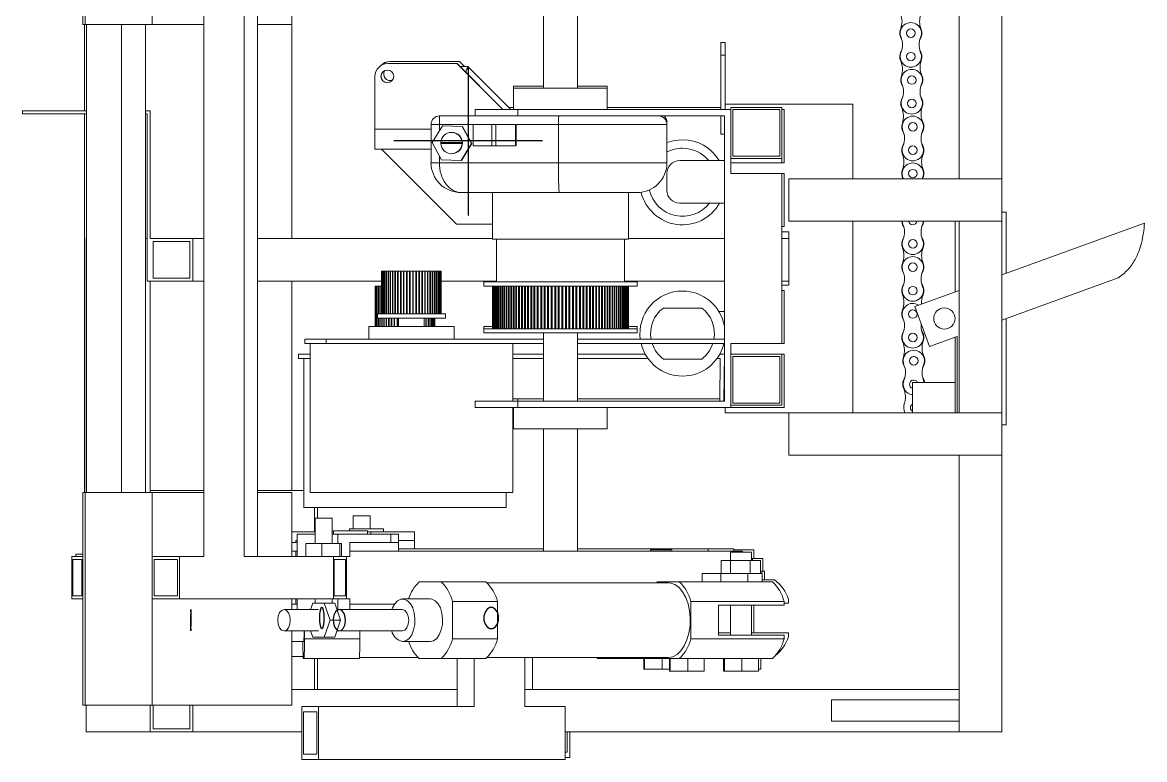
# Model space of a CAD drawing. Header units: millimetres. Extents: x 0 to 1189, y 0 to 841.
# Drawn here: x 198.5 to 251.2, y 411.2 to 445.8 of the extents above; entities that cross this region are included whole.
import ezdxf

# ---------------------------------------------------------------- set-up
doc = ezdxf.new("R2010")
doc.units = ezdxf.units.MM
doc.linetypes.add('CENTERX2', pattern=[20.32, 12.7, -2.54, 2.54, -2.54])

msp = doc.modelspace()

# ---------------------------------------------------------------- linework, layer by layer
at = {"color": 7, "linetype": 'Continuous', "lineweight": 15}
for p, q in [((242.508, 462.064), (242.508, 438.504)), ((244.508, 462.064), (244.508, 438.504)), ((201.341, 455.754), (201.341, 445.754)), ((201.456, 455.754), (201.456, 445.754)), ((204.605, 455.754), (204.605, 445.754)), ((207.025, 448.754), (207.025, 420.754)), ((208.926, 448.754), (208.926, 420.754)), ((209.548, 448.754), (209.548, 420.754)), ((211.163, 448.754), (211.163, 445.754)), ((222.977, 448.504), (222.977, 442.754)), ((224.577, 442.754), (224.577, 448.504)), ((201.341, 445.754), (201.456, 445.754)), ((201.428, 445.754), (201.428, 441.691)), ((204.605, 445.754), (201.456, 445.754)), ((201.513, 423.754), (201.513, 445.754)), ((203.159, 423.754), (203.159, 445.754)), ((204.295, 423.754), (204.295, 445.754)), ((207.025, 445.754), (204.605, 445.754)), ((211.163, 445.754), (209.548, 445.754)), ((211.162, 435.691), (211.162, 445.754)), ((231.308, 444.904), (231.308, 444.304)), ((231.308, 444.904), (231.508, 444.904)), ((231.508, 444.904), (231.508, 444.304)), ((231.308, 444.304), (231.308, 441.754)), ((231.308, 444.304), (231.508, 444.304)), ((231.508, 444.304), (231.508, 442.004)), ((215.664, 443.91), (218.911, 443.91)), ((215.777, 444.01), (215.794, 444.01)), ((215.794, 444.01), (219.038, 444.01)), ((218.911, 443.91), (221.066, 441.754)), ((218.911, 443.91), (218.918, 443.91)), ((218.918, 443.91), (221.073, 441.754)), ((219.038, 444.01), (219.269, 443.778)), ((219.424, 443.778), (219.049, 443.778)), ((219.068, 443.76), (219.424, 443.778)), ((221.447, 441.754), (219.425, 443.778)), ((215.064, 440.83), (215.064, 443.31)), ((221.577, 442.854), (221.577, 442.754)), ((221.577, 442.854), (222.977, 442.854)), ((221.577, 442.754), (221.577, 441.754)), ((223.777, 442.754), (221.577, 442.754)), ((225.977, 442.754), (223.777, 442.754)), ((224.577, 442.854), (225.977, 442.854)), ((225.977, 442.754), (225.977, 442.854)), ((225.977, 441.754), (225.977, 442.754)), ((198.508, 441.691), (198.508, 441.551)), ((201.513, 441.691), (198.508, 441.691)), ((204.508, 441.691), (204.295, 441.691)), ((204.508, 435.691), (204.508, 441.691)), ((219.777, 441.454), (219.777, 441.754)), ((219.777, 441.754), (221.777, 441.754)), ((221.347, 441.854), (221.577, 441.854)), ((221.777, 441.754), (221.777, 441.454)), ((221.777, 441.754), (231.777, 441.754)), ((231.308, 441.854), (225.977, 441.854)), ((231.508, 442.004), (231.508, 441.754)), ((237.508, 442.004), (231.508, 442.004)), ((231.777, 441.754), (231.777, 441.854)), ((231.777, 441.854), (234.177, 441.854)), ((231.777, 441.754), (231.777, 438.754)), ((231.877, 441.754), (234.077, 441.754)), ((231.877, 439.554), (231.877, 441.754)), ((234.077, 441.754), (234.077, 439.554)), ((234.177, 441.854), (234.177, 439.454)), ((234.277, 441.754), (234.177, 441.754)), ((234.277, 441.754), (234.277, 439.254)), ((237.508, 442.004), (237.508, 438.504)), ((198.508, 441.551), (201.513, 441.551)), ((201.428, 441.551), (201.428, 423.754)), ((204.295, 441.551), (204.368, 441.551)), ((204.368, 441.551), (204.368, 433.691)), ((221.334, 441.454), (218.095, 441.454)), ((221.777, 441.454), (221.334, 441.454)), ((221.777, 441.454), (231.477, 441.454)), ((228.777, 441.054), (228.777, 441.154)), ((231.308, 441.454), (231.308, 440.598)), ((231.477, 441.454), (231.477, 428.054)), ((215.064, 440.192), (215.064, 440.83)), ((217.696, 441.054), (217.696, 439.254)), ((217.696, 441.054), (218.088, 441.054)), ((217.751, 440.208), (218.238, 440.993)), ((218.088, 441.054), (219.688, 441.054)), ((218.238, 440.993), (219.161, 440.963)), ((218.238, 440.993), (218.252, 440.993)), ((218.252, 440.993), (219.175, 440.963)), ((218.674, 440.678), (218.653, 440.678)), ((219.161, 440.963), (219.597, 440.149)), ((219.161, 440.963), (219.175, 440.963)), ((219.175, 440.963), (219.611, 440.149)), ((219.673, 441.054), (219.673, 440.054)), ((220.548, 440.054), (220.548, 441.054)), ((220.548, 441.054), (220.743, 441.054)), ((220.743, 441.054), (220.743, 440.054)), ((221.672, 440.054), (221.672, 441.054)), ((221.688, 441.054), (221.688, 440.054)), ((221.688, 441.054), (223.687, 441.054)), ((223.687, 441.054), (223.687, 439.254)), ((228.777, 439.254), (228.777, 441.054)), ((231.308, 440.598), (231.477, 440.598)), ((215.064, 439.883), (215.064, 440.192)), ((218.187, 439.393), (217.751, 440.208)), ((218.153, 440.205), (219.152, 440.205)), ((219.152, 440.152), (218.153, 440.152)), ((219.597, 440.149), (219.11, 439.364)), ((219.611, 440.149), (219.125, 439.364)), ((219.154, 440.205), (219.152, 440.205)), ((219.152, 440.152), (219.154, 440.152)), ((219.597, 440.149), (219.611, 440.149)), ((220.743, 440.054), (220.548, 440.054)), ((218.891, 436.364), (215.373, 439.883)), ((218.653, 439.678), (218.674, 439.678)), ((234.077, 439.554), (231.877, 439.554)), ((217.696, 439.254), (218.088, 439.254)), ((223.687, 439.254), (218.088, 439.254)), ((219.11, 439.364), (218.187, 439.393)), ((219.11, 439.364), (219.125, 439.364)), ((229.377, 439.354), (231.477, 439.354)), ((234.177, 439.454), (231.777, 439.454)), ((234.277, 439.254), (231.777, 439.254)), ((234.177, 439.454), (234.177, 439.254)), ((228.777, 437.954), (228.777, 438.754)), ((231.777, 438.754), (234.177, 438.754)), ((234.177, 430.754), (234.177, 438.754)), ((234.277, 438.754), (234.177, 438.754)), ((234.277, 436.254), (234.277, 438.754)), ((234.508, 436.504), (234.508, 438.504)), ((244.508, 438.504), (234.508, 438.504)), ((239.862, 438.546), (239.879, 438.504)), ((240.766, 438.504), (240.783, 438.546)), ((244.508, 436.504), (244.508, 438.504)), ((219.113, 437.854), (223.712, 437.854)), ((220.577, 437.854), (220.577, 435.654)), ((223.712, 437.854), (227.377, 437.854)), ((226.977, 435.654), (226.977, 437.854)), ((229.377, 437.354), (231.477, 437.354)), ((244.708, 436.932), (244.508, 436.932)), ((244.708, 434.052), (244.708, 436.932)), ((220.577, 436.364), (218.891, 436.364)), ((244.508, 436.504), (234.508, 436.504)), ((237.508, 436.504), (237.508, 427.504)), ((239.824, 436.504), (239.862, 436.346)), ((240.783, 436.346), (240.821, 436.504)), ((242.308, 433.178), (242.308, 436.504)), ((242.508, 436.504), (242.508, 427.504)), ((244.508, 436.504), (244.508, 427.504)), ((244.508, 433.979), (251.208, 436.418)), ((234.277, 436.254), (234.177, 436.254)), ((234.508, 436.004), (234.177, 436.004)), ((234.508, 436.004), (234.508, 433.504)), ((201.508, 435.691), (201.508, 423.754)), ((201.513, 435.691), (201.508, 435.691)), ((204.368, 435.691), (204.295, 435.691)), ((204.508, 435.691), (206.508, 435.691)), ((204.648, 435.551), (206.368, 435.551)), ((204.648, 433.831), (204.648, 435.551)), ((206.368, 435.551), (206.368, 433.831)), ((206.508, 435.691), (206.508, 433.691)), ((206.508, 435.691), (207.025, 435.691)), ((209.548, 435.691), (220.577, 435.691)), ((220.577, 435.654), (226.977, 435.654)), ((220.777, 435.654), (220.777, 433.654)), ((226.777, 433.654), (226.777, 435.654)), ((226.977, 435.691), (231.477, 435.691)), ((234.177, 435.691), (234.508, 435.691)), ((206.368, 433.831), (204.648, 433.831)), ((215.378, 434.154), (215.378, 432.154)), ((215.379, 434.154), (215.378, 434.154)), ((215.379, 432.154), (215.379, 434.154)), ((215.392, 434.154), (215.379, 434.154)), ((215.392, 434.154), (215.392, 432.154)), ((215.396, 434.154), (215.392, 434.154)), ((215.396, 432.154), (215.396, 434.154)), ((215.421, 434.154), (215.396, 434.154)), ((215.421, 434.154), (215.421, 432.154)), ((215.428, 434.154), (215.421, 434.154)), ((215.428, 432.154), (215.428, 434.154)), ((215.465, 434.154), (215.428, 434.154)), ((215.465, 434.154), (215.465, 432.154)), ((215.474, 434.154), (215.465, 434.154)), ((215.474, 432.154), (215.474, 434.154)), ((215.523, 434.154), (215.474, 434.154)), ((215.523, 434.154), (215.523, 432.154)), ((215.535, 434.154), (215.523, 434.154)), ((215.535, 432.154), (215.535, 434.154)), ((215.595, 434.154), (215.535, 434.154)), ((215.595, 434.154), (215.595, 432.154)), ((215.61, 434.154), (215.595, 434.154)), ((215.61, 432.154), (215.61, 434.154)), ((215.68, 434.154), (215.61, 434.154)), ((215.68, 434.154), (215.68, 432.154)), ((215.697, 434.154), (215.68, 434.154)), ((215.697, 432.154), (215.697, 434.154)), ((215.777, 434.154), (215.697, 434.154)), ((215.777, 434.154), (215.777, 432.154)), ((215.796, 434.154), (215.777, 434.154)), ((215.796, 432.154), (215.796, 434.154)), ((215.885, 434.154), (215.796, 434.154)), ((215.885, 434.154), (215.885, 432.154)), ((215.906, 434.154), (215.885, 434.154)), ((215.906, 432.154), (215.906, 434.154)), ((216.003, 434.154), (215.906, 434.154)), ((216.003, 434.154), (216.003, 432.154)), ((216.025, 434.154), (216.003, 434.154)), ((216.025, 432.154), (216.025, 434.154)), ((216.129, 434.154), (216.025, 434.154)), ((216.129, 434.154), (216.129, 432.154)), ((216.153, 434.154), (216.129, 434.154)), ((216.153, 432.154), (216.153, 434.154)), ((216.262, 434.154), (216.153, 434.154)), ((216.262, 434.154), (216.262, 432.154)), ((216.287, 434.154), (216.262, 434.154)), ((216.287, 432.154), (216.287, 434.154)), ((216.401, 434.154), (216.287, 434.154)), ((216.401, 434.154), (216.401, 432.154)), ((216.427, 434.154), (216.401, 434.154)), ((216.427, 432.154), (216.427, 434.154)), ((216.544, 434.154), (216.427, 434.154)), ((216.544, 434.154), (216.544, 432.154)), ((216.571, 434.154), (216.544, 434.154)), ((216.571, 432.154), (216.571, 434.154)), ((216.69, 434.154), (216.571, 434.154)), ((216.69, 434.154), (216.69, 432.154)), ((216.717, 434.154), (216.69, 434.154)), ((216.717, 432.154), (216.717, 434.154)), ((216.837, 434.154), (216.717, 434.154)), ((216.837, 434.154), (216.837, 432.154)), ((216.863, 434.154), (216.837, 434.154)), ((216.863, 432.154), (216.863, 434.154)), ((216.982, 434.154), (216.863, 434.154)), ((216.982, 434.154), (216.982, 432.154)), ((217.009, 434.154), (216.982, 434.154)), ((217.009, 432.154), (217.009, 434.154)), ((217.126, 434.154), (217.009, 434.154)), ((217.126, 434.154), (217.126, 432.154)), ((217.152, 434.154), (217.126, 434.154)), ((217.152, 432.154), (217.152, 434.154)), ((217.266, 434.154), (217.152, 434.154)), ((217.266, 434.154), (217.266, 432.154)), ((217.291, 434.154), (217.266, 434.154)), ((217.291, 432.154), (217.291, 434.154)), ((217.4, 434.154), (217.291, 434.154)), ((217.4, 434.154), (217.4, 432.154)), ((217.424, 434.154), (217.4, 434.154)), ((217.424, 432.154), (217.424, 434.154)), ((217.528, 434.154), (217.424, 434.154)), ((217.528, 434.154), (217.528, 432.154)), ((217.55, 434.154), (217.528, 434.154)), ((217.55, 432.154), (217.55, 434.154)), ((217.647, 434.154), (217.55, 434.154)), ((217.647, 434.154), (217.647, 432.154)), ((217.668, 434.154), (217.647, 434.154)), ((217.668, 432.154), (217.668, 434.154)), ((217.757, 434.154), (217.668, 434.154)), ((217.757, 434.154), (217.757, 432.154)), ((217.776, 434.154), (217.757, 434.154)), ((217.776, 432.154), (217.776, 434.154)), ((217.856, 434.154), (217.776, 434.154)), ((217.856, 434.154), (217.856, 432.154)), ((217.873, 434.154), (217.856, 434.154)), ((217.873, 432.154), (217.873, 434.154)), ((217.943, 434.154), (217.873, 434.154)), ((217.943, 434.154), (217.943, 432.154)), ((217.958, 434.154), (217.943, 434.154)), ((217.958, 432.154), (217.958, 434.154)), ((218.018, 434.154), (217.958, 434.154)), ((218.018, 434.154), (218.018, 432.154)), ((218.03, 434.154), (218.018, 434.154)), ((218.03, 432.154), (218.03, 434.154)), ((218.079, 434.154), (218.03, 434.154)), ((218.079, 434.154), (218.079, 432.154)), ((218.088, 434.154), (218.079, 434.154)), ((218.088, 432.154), (218.088, 434.154)), ((218.125, 434.154), (218.088, 434.154)), ((218.125, 434.154), (218.125, 432.154)), ((218.132, 434.154), (218.125, 434.154)), ((218.132, 432.154), (218.132, 434.154)), ((218.157, 434.154), (218.132, 434.154)), ((218.157, 434.154), (218.157, 432.154)), ((218.161, 434.154), (218.157, 434.154)), ((218.161, 432.154), (218.161, 434.154)), ((218.174, 434.154), (218.161, 434.154)), ((218.174, 434.154), (218.174, 432.154)), ((218.175, 434.154), (218.174, 434.154)), ((218.175, 432.154), (218.175, 434.154)), ((249.976, 433.841), (244.508, 431.851)), ((206.508, 433.691), (204.368, 433.691)), ((204.508, 423.754), (204.508, 433.691)), ((206.508, 433.691), (207.025, 433.691)), ((209.548, 433.691), (215.378, 433.691)), ((211.162, 423.854), (211.162, 433.691)), ((215.078, 433.454), (215.078, 431.554)), ((215.079, 433.454), (215.078, 433.454)), ((215.079, 431.554), (215.079, 433.454)), ((215.092, 433.454), (215.079, 433.454)), ((215.092, 433.454), (215.092, 431.554)), ((215.096, 433.454), (215.092, 433.454)), ((215.096, 431.554), (215.096, 433.454)), ((215.121, 433.454), (215.096, 433.454)), ((215.121, 433.454), (215.121, 431.554)), ((215.128, 433.454), (215.121, 433.454)), ((215.128, 431.554), (215.128, 433.454)), ((215.165, 433.454), (215.128, 433.454)), ((215.165, 433.454), (215.165, 431.554)), ((215.174, 433.454), (215.165, 433.454)), ((215.174, 431.554), (215.174, 433.454)), ((215.223, 433.454), (215.174, 433.454)), ((215.223, 433.454), (215.223, 432.154)), ((215.235, 433.454), (215.223, 433.454)), ((215.235, 432.154), (215.235, 433.454)), ((215.295, 433.454), (215.235, 433.454)), ((215.295, 433.454), (215.295, 432.154)), ((215.31, 433.454), (215.295, 433.454)), ((215.31, 432.154), (215.31, 433.454)), ((215.378, 433.454), (215.31, 433.454)), ((218.175, 433.691), (220.777, 433.691)), ((220.177, 433.691), (220.177, 433.654)), ((220.177, 433.654), (220.177, 433.454)), ((227.377, 433.654), (220.177, 433.654)), ((227.377, 433.454), (220.177, 433.454)), ((220.577, 431.454), (220.577, 433.454)), ((220.577, 433.454), (220.577, 431.454)), ((220.577, 433.454), (220.577, 431.554)), ((220.579, 433.454), (220.579, 431.454)), ((220.585, 431.454), (220.585, 433.454)), ((220.589, 433.454), (220.589, 431.454)), ((220.601, 431.454), (220.601, 433.454)), ((220.608, 433.454), (220.608, 431.454)), ((220.627, 431.454), (220.627, 433.454)), ((220.635, 433.454), (220.635, 431.454)), ((220.66, 431.454), (220.66, 433.454)), ((220.671, 433.454), (220.671, 431.454)), ((220.703, 431.454), (220.703, 433.454)), ((220.716, 433.454), (220.716, 431.454)), ((220.753, 431.454), (220.753, 433.454)), ((220.769, 433.454), (220.769, 431.454)), ((220.812, 431.454), (220.812, 433.454)), ((220.831, 433.454), (220.831, 431.454)), ((220.88, 431.454), (220.88, 433.454)), ((220.9, 433.454), (220.9, 431.454)), ((220.955, 431.454), (220.955, 433.454)), ((220.977, 433.454), (220.977, 431.454)), ((221.038, 431.454), (221.038, 433.454)), ((221.062, 433.454), (221.062, 431.454)), ((221.128, 431.454), (221.128, 433.454)), ((221.155, 433.454), (221.155, 431.454)), ((221.226, 431.454), (221.226, 433.454)), ((221.255, 433.454), (221.255, 431.454)), ((221.33, 431.454), (221.33, 433.454)), ((221.361, 433.454), (221.361, 431.454)), ((221.441, 431.454), (221.441, 433.454)), ((221.474, 433.454), (221.474, 431.454)), ((221.559, 431.454), (221.559, 433.454)), ((221.594, 433.454), (221.594, 431.454)), ((221.683, 431.454), (221.683, 433.454)), ((221.719, 433.454), (221.719, 431.454)), ((221.812, 431.454), (221.812, 433.454)), ((221.85, 433.454), (221.85, 431.454)), ((221.947, 431.454), (221.947, 433.454)), ((221.987, 433.454), (221.987, 431.454)), ((222.087, 431.454), (222.087, 433.454)), ((222.128, 433.454), (222.128, 431.454)), ((222.232, 431.454), (222.232, 433.454)), ((222.274, 433.454), (222.274, 431.454)), ((222.381, 431.454), (222.381, 433.454)), ((222.424, 433.454), (222.424, 431.454)), ((222.533, 431.454), (222.533, 433.454)), ((222.577, 433.454), (222.577, 431.454)), ((222.689, 431.454), (222.689, 433.454)), ((222.734, 433.454), (222.734, 431.454)), ((222.848, 431.454), (222.848, 433.454)), ((222.894, 433.454), (222.894, 431.454)), ((223.01, 431.454), (223.01, 433.454)), ((223.056, 433.454), (223.056, 431.454)), ((223.173, 431.454), (223.173, 433.454)), ((223.22, 433.454), (223.22, 431.454)), ((223.339, 431.454), (223.339, 433.454)), ((223.386, 433.454), (223.386, 431.454)), ((223.505, 431.454), (223.505, 433.454)), ((223.553, 433.454), (223.553, 431.454)), ((223.672, 431.454), (223.672, 433.454)), ((223.72, 433.454), (223.72, 431.454)), ((223.84, 431.454), (223.84, 433.454)), ((223.888, 433.454), (223.888, 431.454)), ((224.007, 431.454), (224.007, 433.454)), ((224.055, 433.454), (224.055, 431.454)), ((224.174, 431.454), (224.174, 433.454)), ((224.221, 433.454), (224.221, 431.454)), ((224.34, 431.454), (224.34, 433.454)), ((224.386, 433.454), (224.386, 431.454)), ((224.504, 431.454), (224.504, 433.454)), ((224.55, 433.454), (224.55, 431.454)), ((224.666, 431.454), (224.666, 433.454)), ((224.711, 433.454), (224.711, 431.454)), ((224.826, 431.454), (224.826, 433.454)), ((224.87, 433.454), (224.87, 431.454)), ((224.982, 431.454), (224.982, 433.454)), ((225.026, 433.454), (225.026, 431.454)), ((225.136, 431.454), (225.136, 433.454)), ((225.179, 433.454), (225.179, 431.454)), ((225.286, 431.454), (225.286, 433.454)), ((225.327, 433.454), (225.327, 431.454)), ((225.431, 431.454), (225.431, 433.454)), ((225.472, 433.454), (225.472, 431.454)), ((225.572, 431.454), (225.572, 433.454)), ((225.611, 433.454), (225.611, 431.454)), ((225.708, 431.454), (225.708, 433.454)), ((225.746, 433.454), (225.746, 431.454)), ((225.839, 431.454), (225.839, 433.454)), ((225.875, 433.454), (225.875, 431.454)), ((225.965, 431.454), (225.965, 433.454)), ((225.999, 433.454), (225.999, 431.454)), ((226.084, 431.454), (226.084, 433.454)), ((226.116, 433.454), (226.116, 431.454)), ((226.197, 431.454), (226.197, 433.454)), ((226.227, 433.454), (226.227, 431.454)), ((226.303, 431.454), (226.303, 433.454)), ((226.332, 433.454), (226.332, 431.454)), ((226.402, 431.454), (226.402, 433.454)), ((226.429, 433.454), (226.429, 431.454)), ((226.494, 431.454), (226.494, 433.454)), ((226.519, 433.454), (226.519, 431.454)), ((226.579, 431.454), (226.579, 433.454)), ((226.602, 433.454), (226.602, 431.454)), ((226.656, 431.454), (226.656, 433.454)), ((226.676, 433.454), (226.676, 431.454)), ((226.725, 431.454), (226.725, 433.454)), ((226.743, 433.454), (226.743, 431.454)), ((226.777, 433.691), (231.477, 433.691)), ((226.786, 431.454), (226.786, 433.454)), ((226.802, 433.454), (226.802, 431.454)), ((226.839, 431.454), (226.839, 433.454)), ((226.852, 433.454), (226.852, 431.454)), ((226.883, 431.454), (226.883, 433.454)), ((226.894, 433.454), (226.894, 431.454)), ((226.919, 431.454), (226.919, 433.454)), ((226.928, 433.454), (226.928, 431.454)), ((226.947, 431.454), (226.947, 433.454)), ((226.953, 433.454), (226.953, 431.454)), ((226.965, 431.454), (226.965, 433.454)), ((226.969, 433.454), (226.969, 431.454)), ((226.975, 431.454), (226.975, 433.454)), ((226.976, 433.454), (226.976, 431.454)), ((226.976, 433.454), (226.976, 431.554)), ((227.377, 433.654), (227.377, 433.691)), ((227.377, 433.454), (227.377, 433.654)), ((234.177, 433.691), (234.508, 433.691)), ((234.508, 433.504), (234.177, 433.504)), ((234.277, 433.254), (234.177, 433.254)), ((234.277, 433.254), (234.277, 430.754)), ((240.419, 432.491), (242.508, 433.251)), ((215.177, 432.154), (215.177, 431.954)), ((216.777, 432.154), (215.177, 432.154)), ((218.377, 432.154), (216.777, 432.154)), ((218.377, 431.954), (218.377, 432.154)), ((228.608, 432.424), (230.408, 432.424)), ((231.223, 432.254), (231.477, 432.254)), ((240.419, 432.491), (241.103, 430.611)), ((216.777, 431.954), (215.177, 431.954)), ((215.223, 431.954), (215.223, 431.554)), ((215.235, 431.554), (215.235, 431.954)), ((215.295, 431.954), (215.295, 431.554)), ((215.31, 431.554), (215.31, 431.954)), ((215.38, 431.954), (215.38, 431.554)), ((215.397, 431.554), (215.397, 431.954)), ((215.477, 431.954), (215.477, 431.554)), ((215.496, 431.554), (215.496, 431.954)), ((215.585, 431.954), (215.585, 431.554)), ((215.606, 431.554), (215.606, 431.954)), ((215.703, 431.954), (215.703, 431.554)), ((215.725, 431.554), (215.725, 431.954)), ((215.829, 431.954), (215.829, 431.554)), ((215.853, 431.554), (215.853, 431.954)), ((215.962, 431.954), (215.962, 431.554)), ((215.987, 431.554), (215.987, 431.954)), ((216.101, 431.954), (216.101, 431.554)), ((216.127, 431.554), (216.127, 431.954)), ((216.177, 431.954), (216.177, 431.554)), ((218.377, 431.954), (216.777, 431.954)), ((217.377, 431.554), (217.377, 431.954)), ((217.457, 431.954), (217.457, 431.554)), ((217.476, 431.554), (217.476, 431.954)), ((217.556, 431.954), (217.556, 431.554)), ((217.573, 431.554), (217.573, 431.954)), ((217.643, 431.954), (217.643, 431.554)), ((217.658, 431.554), (217.658, 431.954)), ((217.718, 431.954), (217.718, 431.554)), ((217.73, 431.554), (217.73, 431.954)), ((217.779, 431.954), (217.779, 431.554)), ((217.788, 431.554), (217.788, 431.954)), ((217.825, 431.954), (217.825, 431.554)), ((217.832, 431.554), (217.832, 431.954)), ((217.857, 431.954), (217.857, 431.554)), ((217.861, 431.554), (217.861, 431.954)), ((217.874, 431.954), (217.874, 431.554)), ((217.875, 431.554), (217.875, 431.954)), ((244.708, 426.932), (244.708, 431.923)), ((214.777, 431.554), (214.777, 430.954)), ((214.777, 431.554), (218.777, 431.554)), ((218.777, 430.954), (218.777, 431.554)), ((220.177, 431.554), (220.177, 431.454)), ((220.577, 431.554), (220.177, 431.554)), ((220.177, 431.454), (220.177, 431.254)), ((227.377, 431.454), (220.177, 431.454)), ((227.377, 431.254), (220.177, 431.254)), ((222.977, 431.254), (222.977, 428.054)), ((224.577, 428.054), (224.577, 431.254)), ((227.377, 431.554), (226.967, 431.554)), ((227.377, 431.454), (227.377, 431.554)), ((227.377, 431.254), (227.377, 431.454)), ((242.408, 431.086), (241.103, 430.611)), ((242.408, 427.504), (242.408, 431.086)), ((211.777, 430.754), (211.777, 430.954)), ((211.777, 430.954), (212.777, 430.954)), ((212.777, 430.754), (211.777, 430.754)), ((212.021, 430.754), (212.021, 423.754)), ((212.777, 430.954), (212.777, 430.754)), ((212.777, 430.954), (222.977, 430.954)), ((222.977, 430.754), (212.777, 430.754)), ((221.533, 428.054), (221.533, 430.754)), ((224.577, 430.954), (231.477, 430.954)), ((231.477, 430.754), (224.577, 430.754)), ((231.777, 430.754), (231.777, 427.754)), ((231.777, 430.754), (234.177, 430.754)), ((234.277, 430.754), (234.177, 430.754)), ((242.308, 428.932), (242.308, 431.05)), ((211.477, 430.054), (211.477, 430.254)), ((211.477, 430.254), (212.021, 430.254)), ((211.721, 430.054), (211.477, 430.054)), ((211.721, 430.054), (211.721, 423.054)), ((211.721, 430.054), (212.021, 430.054)), ((222.977, 430.254), (221.533, 430.254)), ((221.533, 430.054), (222.977, 430.054)), ((227.759, 430.254), (224.577, 430.254)), ((224.577, 430.054), (227.886, 430.054)), ((231.13, 430.054), (231.275, 430.054)), ((231.275, 430.054), (231.256, 428.054)), ((231.477, 430.254), (231.257, 430.254)), ((231.456, 428.054), (231.477, 430.254)), ((234.177, 430.254), (231.777, 430.254)), ((234.077, 430.154), (231.877, 430.154)), ((231.877, 430.154), (231.877, 427.954)), ((234.077, 427.954), (234.077, 430.154)), ((234.177, 427.854), (234.177, 430.254)), ((234.277, 430.254), (234.177, 430.254)), ((234.277, 427.754), (234.277, 430.254)), ((230.408, 430.024), (228.608, 430.024)), ((240.861, 428.932), (240.814, 429.07)), ((240.308, 427.504), (240.308, 428.932)), ((242.308, 428.932), (240.308, 428.932)), ((242.308, 427.504), (242.308, 428.932)), ((219.777, 427.754), (219.777, 428.054)), ((219.777, 428.054), (221.777, 428.054)), ((221.533, 428.154), (221.777, 428.154)), ((221.777, 428.154), (221.777, 428.054)), ((221.777, 428.154), (222.977, 428.154)), ((221.777, 428.054), (221.777, 427.754)), ((231.477, 428.054), (221.777, 428.054)), ((224.577, 428.154), (231.257, 428.154)), ((231.457, 428.154), (231.477, 428.154)), ((231.877, 427.954), (234.077, 427.954)), ((221.777, 427.754), (219.777, 427.754)), ((221.533, 423.754), (221.533, 427.754)), ((221.577, 427.754), (221.577, 426.754)), ((231.777, 427.754), (221.777, 427.754)), ((225.977, 426.754), (225.977, 427.754)), ((231.508, 427.504), (231.508, 427.754)), ((234.508, 427.504), (231.508, 427.504)), ((231.777, 427.854), (234.177, 427.854)), ((234.277, 427.754), (231.777, 427.754)), ((234.508, 425.504), (234.508, 427.504)), ((244.508, 427.504), (234.508, 427.504)), ((244.508, 425.504), (244.508, 427.504)), ((244.708, 426.932), (244.508, 426.932)), ((223.777, 426.754), (221.577, 426.754)), ((222.977, 426.754), (222.977, 421.004)), ((225.977, 426.754), (223.777, 426.754)), ((224.577, 421.004), (224.577, 426.754)), ((244.508, 425.504), (234.508, 425.504)), ((242.508, 425.504), (242.508, 412.504)), ((244.508, 425.504), (244.508, 412.504)), ((201.341, 423.754), (201.456, 423.754)), ((201.341, 413.754), (201.341, 423.754)), ((201.456, 413.754), (201.456, 423.754)), ((204.605, 423.754), (201.456, 423.754)), ((207.025, 423.854), (204.508, 423.854)), ((204.605, 413.754), (204.605, 423.754)), ((207.025, 423.754), (204.605, 423.754)), ((211.721, 423.854), (209.548, 423.854)), ((211.163, 423.754), (209.548, 423.754)), ((211.163, 420.754), (211.163, 423.754)), ((212.021, 423.754), (221.533, 423.754)), ((221.233, 423.054), (221.233, 423.754)), ((211.721, 423.054), (221.233, 423.054)), ((212.222, 421.904), (212.222, 423.054)), ((212.359, 422.554), (212.359, 423.054)), ((212.259, 422.554), (212.259, 421.354)), ((212.259, 422.554), (212.893, 422.554)), ((212.893, 422.554), (213.059, 422.554)), ((213.059, 421.354), (213.059, 422.554)), ((214.035, 422.654), (214.035, 422.054)), ((214.035, 422.654), (214.156, 422.654)), ((214.156, 422.654), (214.835, 422.654)), ((214.835, 422.054), (214.835, 422.654)), ((212.259, 421.904), (211.163, 421.904)), ((211.412, 421.804), (211.412, 420.754)), ((212.259, 421.804), (211.412, 421.804)), ((213.116, 421.904), (213.059, 421.904)), ((213.313, 421.804), (213.059, 421.804)), ((213.116, 421.954), (213.116, 421.804)), ((214.17, 421.954), (213.116, 421.954)), ((213.313, 421.804), (213.313, 421.354)), ((215.808, 421.804), (213.313, 421.804)), ((213.867, 422.054), (213.867, 421.954)), ((214.281, 422.054), (213.867, 422.054)), ((214.716, 421.954), (214.17, 421.954)), ((215.467, 422.054), (214.281, 422.054)), ((214.716, 421.804), (214.716, 421.954)), ((214.868, 421.904), (214.716, 421.904)), ((216.926, 421.904), (214.868, 421.904)), ((215.467, 421.904), (215.467, 422.054)), ((215.808, 421.804), (215.808, 421.404)), ((216.174, 421.804), (215.808, 421.804)), ((216.174, 421.404), (216.174, 421.804)), ((216.926, 421.504), (216.926, 421.904)), ((211.163, 421.404), (211.412, 421.404)), ((211.346, 421.404), (211.346, 421.504)), ((211.346, 421.504), (211.412, 421.504)), ((211.82, 421.354), (211.82, 420.754)), ((211.82, 421.354), (212.575, 421.354)), ((212.575, 421.354), (212.575, 420.754)), ((212.575, 421.354), (213.414, 421.354)), ((213.414, 421.354), (213.414, 420.754)), ((213.414, 421.354), (213.498, 421.354)), ((213.498, 421.354), (213.498, 420.754)), ((213.878, 420.754), (213.878, 421.404)), ((213.878, 421.404), (215.808, 421.404)), ((215.808, 421.404), (216.174, 421.404)), ((216.174, 421.504), (216.926, 421.504)), ((216.174, 421.004), (216.174, 421.404)), ((216.174, 421.104), (222.977, 421.104)), ((216.926, 421.104), (216.926, 421.504)), ((224.577, 421.104), (230.707, 421.104)), ((230.707, 421.004), (230.707, 421.104)), ((230.707, 421.104), (231.913, 421.104)), ((231.913, 421.104), (231.913, 421.004)), ((200.831, 420.754), (200.831, 418.754)), ((201.341, 420.754), (200.831, 420.754)), ((200.867, 420.614), (201.305, 420.614)), ((200.867, 418.894), (200.867, 420.614)), ((201.015, 420.854), (201.015, 420.754)), ((201.015, 420.854), (201.341, 420.854)), ((201.305, 420.614), (201.305, 418.894)), ((201.341, 418.754), (201.341, 420.754)), ((204.605, 418.754), (204.605, 420.754)), ((204.605, 420.754), (205.885, 420.754)), ((204.695, 420.614), (204.695, 418.894)), ((205.795, 420.614), (204.695, 420.614)), ((205.795, 418.894), (205.795, 420.614)), ((205.885, 420.754), (205.885, 418.754)), ((205.885, 420.754), (207.025, 420.754)), ((208.926, 420.754), (213.109, 420.754)), ((211.412, 421.004), (211.163, 421.004)), ((211.344, 420.754), (211.344, 421.004)), ((211.346, 420.854), (211.344, 420.854)), ((211.346, 420.854), (211.346, 421.004)), ((213.109, 420.754), (213.109, 418.754)), ((213.311, 420.754), (213.109, 420.754)), ((213.687, 420.614), (213.152, 420.614)), ((213.152, 420.614), (213.152, 418.894)), ((213.311, 420.754), (213.414, 420.754)), ((213.414, 420.754), (213.447, 420.754)), ((213.73, 420.754), (213.447, 420.754)), ((213.687, 418.894), (213.687, 420.614)), ((213.73, 418.754), (213.73, 420.754)), ((213.878, 420.754), (213.73, 420.754)), ((213.878, 421.004), (232.328, 421.004)), ((228.004, 421.054), (228.004, 421.004)), ((228.004, 421.054), (229.004, 421.054)), ((229.004, 421.004), (229.004, 421.054)), ((231.331, 419.954), (231.331, 420.554)), ((231.331, 420.554), (231.765, 420.554)), ((231.754, 420.954), (231.754, 420.554)), ((231.754, 420.954), (232.754, 420.954)), ((231.765, 419.954), (231.765, 420.554)), ((231.765, 420.554), (232.688, 420.554)), ((231.913, 421.054), (232.863, 421.054)), ((232.328, 420.954), (232.328, 421.004)), ((232.688, 419.954), (232.688, 420.554)), ((232.688, 420.554), (233.177, 420.554)), ((232.754, 420.554), (232.754, 420.954)), ((232.754, 420.654), (232.798, 420.654)), ((232.798, 420.554), (232.798, 420.654)), ((232.798, 420.654), (233.287, 420.654)), ((232.863, 420.654), (232.863, 421.054)), ((233.177, 419.954), (233.177, 420.554)), ((233.287, 420.054), (233.287, 420.654)), ((233.239, 420.054), (233.177, 420.054)), ((233.239, 420.054), (233.363, 420.054)), ((233.363, 419.654), (233.363, 420.054)), ((217.147, 419.554), (218.168, 419.554)), ((218.168, 419.554), (220.276, 419.554)), ((228.848, 419.504), (220.333, 419.504)), ((228.338, 419.554), (228.281, 419.504)), ((228.338, 419.554), (229.358, 419.554)), ((229.358, 419.554), (232.367, 419.554)), ((230.432, 419.954), (230.432, 419.554)), ((230.432, 419.954), (231.306, 419.954)), ((231.306, 419.554), (231.306, 419.954)), ((231.306, 419.954), (232.571, 419.954)), ((232.571, 419.554), (232.367, 419.554)), ((232.571, 419.554), (232.571, 419.954)), ((232.571, 419.954), (233.254, 419.954)), ((233.161, 419.554), (232.571, 419.554)), ((233.161, 419.554), (233.737, 419.554)), ((233.254, 419.554), (233.254, 419.954)), ((233.254, 419.654), (233.831, 419.654)), ((201.341, 418.754), (200.831, 418.754)), ((201.305, 418.894), (200.867, 418.894)), ((204.605, 418.754), (205.885, 418.754)), ((204.695, 418.894), (205.795, 418.894)), ((205.885, 418.754), (213.109, 418.754)), ((211.163, 418.254), (211.163, 418.754)), ((211.163, 418.504), (211.412, 418.504)), ((211.344, 418.504), (211.344, 418.754)), ((211.412, 418.254), (211.412, 418.754)), ((212.044, 418.254), (212.145, 418.554)), ((212.145, 418.554), (212.259, 418.554)), ((212.259, 418.754), (212.259, 418.554)), ((212.259, 418.554), (212.571, 418.554)), ((212.571, 418.554), (212.686, 418.554)), ((213.173, 418.554), (212.686, 418.554)), ((212.686, 418.554), (212.956, 417.754)), ((213.059, 418.554), (213.059, 418.754)), ((213.109, 418.754), (213.73, 418.754)), ((213.152, 418.894), (213.687, 418.894)), ((213.173, 418.554), (213.443, 417.754)), ((213.313, 418.254), (213.313, 418.754)), ((213.878, 418.754), (213.73, 418.754)), ((213.878, 418.254), (213.878, 418.754)), ((213.878, 418.504), (215.973, 418.504)), ((217.658, 418.754), (216.36, 418.754)), ((218.711, 418.626), (218.711, 416.882)), ((218.711, 418.626), (220.819, 418.626)), ((220.819, 418.626), (220.819, 416.882)), ((229.901, 418.626), (229.901, 416.882)), ((229.901, 418.626), (234.28, 418.626)), ((234.28, 418.454), (231.199, 418.454)), ((231.199, 418.454), (231.199, 417.054)), ((231.754, 418.454), (231.754, 417.054)), ((232.754, 417.054), (232.754, 418.454)), ((232.863, 417.154), (232.863, 418.454)), ((234.28, 418.626), (234.28, 418.454)), ((234.28, 418.554), (234.479, 418.554)), ((234.479, 418.554), (234.479, 418.726)), ((212.416, 418.254), (210.794, 418.254)), ((216.36, 418.254), (213.274, 418.254)), ((212.956, 417.754), (212.686, 416.954)), ((213.443, 417.754), (212.956, 417.754)), ((213.443, 417.754), (213.173, 416.954)), ((210.794, 417.254), (212.416, 417.254)), ((211.163, 413.754), (211.163, 417.254)), ((211.758, 417.254), (211.758, 416.882)), ((211.758, 416.882), (214.357, 416.882)), ((212.145, 416.954), (212.044, 417.254)), ((212.686, 416.954), (212.145, 416.954)), ((213.173, 416.954), (212.686, 416.954)), ((213.274, 417.254), (216.36, 417.254)), ((214.357, 417.254), (214.357, 416.882)), ((218.711, 416.882), (220.819, 416.882)), ((229.901, 416.882), (234.28, 416.882)), ((231.199, 417.154), (231.754, 417.154)), ((231.199, 417.054), (234.28, 417.054)), ((232.754, 417.154), (234.479, 417.154)), ((234.28, 417.054), (234.28, 416.882)), ((234.479, 416.982), (234.479, 417.154)), ((211.163, 416.754), (211.717, 416.754)), ((216.36, 416.754), (217.658, 416.754)), ((211.163, 416.054), (211.692, 416.054)), ((211.696, 415.954), (211.737, 415.954)), ((211.737, 415.954), (214.336, 415.954)), ((212.222, 414.504), (212.222, 415.954)), ((212.359, 414.504), (212.359, 415.954)), ((214.338, 416.004), (217.091, 416.004)), ((217.147, 415.954), (218.168, 415.954)), ((218.168, 415.954), (220.276, 415.954)), ((218.932, 413.704), (218.932, 415.954)), ((219.727, 413.704), (219.727, 415.954)), ((220.333, 416.004), (228.848, 416.004)), ((222.097, 413.704), (222.097, 416.004)), ((222.461, 414.504), (222.461, 416.004)), ((225.491, 416.004), (225.493, 415.954)), ((225.493, 415.954), (225.533, 415.954)), ((225.533, 415.954), (225.535, 416.004)), ((225.533, 415.954), (228.338, 415.954)), ((227.684, 415.454), (227.684, 415.954)), ((227.726, 415.454), (227.726, 415.954)), ((228.281, 416.004), (228.338, 415.954)), ((228.338, 415.954), (229.358, 415.954)), ((228.546, 415.454), (228.546, 415.954)), ((228.892, 415.354), (228.892, 415.954)), ((228.934, 415.354), (228.934, 415.954)), ((229.358, 415.954), (233.737, 415.954)), ((229.754, 415.354), (229.754, 415.954)), ((230.532, 415.354), (230.532, 415.954)), ((231.433, 415.354), (231.433, 415.954)), ((231.476, 415.354), (231.476, 415.954)), ((232.296, 415.354), (232.296, 415.954)), ((233.074, 415.354), (233.074, 415.954)), ((233.184, 415.454), (233.184, 415.954)), ((227.726, 415.454), (227.684, 415.454)), ((228.546, 415.454), (227.726, 415.454)), ((228.892, 415.454), (228.546, 415.454)), ((228.934, 415.354), (228.892, 415.354)), ((229.754, 415.354), (228.934, 415.354)), ((230.532, 415.354), (229.754, 415.354)), ((231.476, 415.354), (231.433, 415.354)), ((232.296, 415.354), (231.476, 415.354)), ((233.074, 415.354), (232.296, 415.354)), ((233.184, 415.454), (233.074, 415.454)), ((211.163, 414.504), (218.932, 414.504)), ((222.097, 414.504), (242.508, 414.504)), ((201.341, 413.754), (201.456, 413.754)), ((204.605, 413.754), (201.456, 413.754)), ((201.508, 413.754), (201.508, 412.504)), ((204.508, 412.504), (204.508, 413.754)), ((211.163, 413.754), (204.605, 413.754)), ((204.648, 412.644), (204.648, 413.754)), ((206.368, 413.754), (206.368, 412.644)), ((206.508, 413.754), (206.508, 412.504)), ((211.622, 411.204), (211.622, 413.704)), ((211.622, 413.704), (212.416, 413.704)), ((212.416, 413.704), (212.416, 411.204)), ((212.416, 413.704), (219.727, 413.704)), ((222.097, 413.704), (223.994, 413.704)), ((223.994, 413.704), (223.994, 411.204)), ((242.508, 414.004), (236.508, 414.004)), ((236.508, 413.004), (236.508, 414.004)), ((211.701, 413.454), (212.337, 413.454)), ((211.701, 411.454), (211.701, 413.454)), ((212.337, 413.454), (212.337, 411.454)), ((206.368, 412.644), (204.648, 412.644)), ((236.508, 413.004), (242.508, 413.004)), ((203.008, 412.504), (201.508, 412.504)), ((204.508, 412.504), (203.008, 412.504)), ((206.508, 412.504), (204.508, 412.504)), ((206.508, 412.504), (211.622, 412.504)), ((223.994, 412.504), (242.508, 412.504)), ((224.093, 411.554), (224.093, 412.504)), ((224.213, 411.304), (224.213, 412.504)), ((242.508, 412.504), (244.508, 412.504)), ((212.416, 411.204), (211.622, 411.204)), ((212.337, 411.454), (211.701, 411.454)), ((212.416, 411.204), (223.994, 411.204)), ((223.994, 411.554), (224.093, 411.554)), ((223.994, 411.304), (224.213, 411.304))]:
    msp.add_line(p, q, dxfattribs=at)
at = {"color": 7, "linetype": 'CENTERX2'}
for p, q in [((219.44, 443.778), (219.44, 436.778)), ((222.937, 440.278), (215.943, 440.278))]:
    msp.add_line(p, q, dxfattribs=at)
at = {"color": 8, "linetype": 'Continuous', "lineweight": 15}
for p, q in [((228.777, 441.154), (228.764, 441.154)), ((218.088, 440.752), (218.088, 441.054)), ((223.687, 441.054), (228.777, 441.054)), ((218.088, 439.254), (218.088, 439.578)), ((228.777, 439.254), (223.687, 439.254)), ((214.868, 421.904), (214.868, 421.804)), ((233.239, 419.954), (233.239, 420.054))]:
    msp.add_line(p, q, dxfattribs=at)
at = {"color": 7, "linetype": 'Continuous', "lineweight": 15, "flags": 128}
for points in [[(215.767, 443.11), (215.873, 443.133), (215.894, 443.142)], [(229.508, 440.335), (229.129, 440.299), (228.777, 440.197)], [(239.804, 436.504), (239.843, 436.34), (239.901, 436.238)], [(240.745, 436.238), (240.802, 436.34), (240.841, 436.504)], [(240.881, 428.932), (240.839, 429.064), (240.788, 429.15)], [(228.848, 416.004), (229.054, 416.04), (229.252, 416.146), (229.433, 416.318), (229.59, 416.548), (229.717, 416.828), (229.808, 417.146), (229.86, 417.489), (229.871, 417.843), (229.839, 418.193), (229.767, 418.525), (229.658, 418.825), (229.515, 419.082), (229.345, 419.284), (229.155, 419.424), (228.952, 419.495), (228.848, 419.504)], [(216.36, 416.754), (216.518, 416.791), (216.664, 416.899), (216.788, 417.071), (216.88, 417.294), (216.933, 417.55), (216.944, 417.822), (216.912, 418.089), (216.838, 418.331), (216.729, 418.53), (216.593, 418.671), (216.44, 418.745), (216.28, 418.745), (216.127, 418.671), (215.991, 418.53), (215.882, 418.331), (215.853, 418.254)], [(217.658, 416.754), (217.815, 416.791), (217.962, 416.899), (218.085, 417.071), (218.177, 417.294), (218.231, 417.55), (218.241, 417.822), (218.209, 418.089), (218.136, 418.331), (218.027, 418.53), (217.891, 418.671), (217.737, 418.745), (217.658, 418.754)], [(210.681, 417.293), (210.793, 417.254), (210.905, 417.291), (211, 417.399), (211.064, 417.561), (211.087, 417.752), (211.065, 417.944), (211.001, 418.106), (210.907, 418.215), (210.795, 418.254), (210.683, 418.216), (210.588, 418.109), (210.524, 417.947), (210.501, 417.755), (210.523, 417.564), (210.586, 417.401), (210.681, 417.293)], [(216.36, 417.254), (216.472, 417.292), (216.567, 417.4), (216.63, 417.563), (216.653, 417.754), (216.63, 417.945), (216.567, 418.107), (216.472, 418.216), (216.36, 418.254)]]:
    msp.add_lwpolyline(points, dxfattribs=at)
at = {"color": 7, "linetype": 'Continuous', "flags": 128}
for points in [[(206.416, 417.256), (206.42, 417.275), (206.424, 417.367), (206.427, 417.518), (206.428, 417.704), (206.428, 417.899), (206.426, 418.071), (206.422, 418.195), (206.418, 418.251), (206.413, 418.233), (206.409, 418.141), (206.407, 417.99), (206.405, 417.803), (206.406, 417.609), (206.408, 417.437), (206.411, 417.313), (206.416, 417.256)], [(212.684, 417.846), (212.676, 418.038), (212.652, 418.202), (212.615, 418.313), (212.572, 418.354), (212.529, 418.319), (212.492, 418.213), (212.467, 418.052), (212.457, 417.862), (212.465, 417.67), (212.489, 417.506), (212.526, 417.395), (212.569, 417.354), (212.612, 417.389), (212.649, 417.495), (212.674, 417.655), (212.684, 417.846)], [(213.36, 417.256), (213.473, 417.275), (213.574, 417.367), (213.647, 417.518), (213.68, 417.704), (213.669, 417.899), (213.615, 418.071), (213.527, 418.195), (213.418, 418.251), (213.304, 418.233), (213.203, 418.141), (213.131, 417.99), (213.098, 417.803), (213.109, 417.609), (213.162, 417.437), (213.251, 417.313), (213.36, 417.256)], [(220.233, 418.128), (220.182, 417.947), (220.183, 417.752), (220.237, 417.572), (220.334, 417.436), (220.46, 417.363), (220.596, 417.364), (220.721, 417.441), (220.817, 417.58), (220.868, 417.761), (220.866, 417.956), (220.813, 418.136), (220.716, 418.272), (220.59, 418.345), (220.454, 418.343), (220.328, 418.267), (220.233, 418.128)]]:
    msp.add_lwpolyline(points, dxfattribs=at)
at = {"color": 7, "linetype": 'Continuous', "lineweight": 15}
for centre, radius in [((240.23, 445.34), 0.2), ((240.23, 444.24), 0.2), ((215.645, 443.31), 0.3), ((240.276, 443.14), 0.2), ((240.276, 442.04), 0.2), ((240.323, 440.941), 0.2), ((240.323, 439.841), 0.2), ((240.323, 438.741), 0.2), ((240.323, 435.441), 0.2), ((240.323, 434.341), 0.2), ((240.323, 433.241), 0.2), ((240.323, 432.141), 0.2), ((241.808, 431.932), 0.5), ((240.323, 431.041), 0.2), ((240.369, 429.942), 0.2)]:
    msp.add_circle(centre, radius, dxfattribs=at)
for centre, radius, start, end in [((238.867, 445.89), 0.95, 338.0282, 21.9718), ((241.594, 445.89), 0.95, 158.0282, 201.9718), ((240.23, 445.34), 0.52, 158.0282, 215.7494), ((240.23, 445.34), 0.5, 336.9811, 203.0189), ((240.23, 445.34), 0.52, 324.2506, 21.9718), ((238.929, 444.787), 0.913, 339.4752, 23.0189), ((241.531, 444.787), 0.913, 156.9811, 200.5248), ((240.23, 444.24), 0.52, 143.8011, 204.3747), ((240.23, 444.24), 0.5, 152.9848, 27.0152), ((240.23, 444.24), 0.52, 340.4312, 36.1989), ((215.664, 443.31), 0.6, 90.004, 180.0051), ((215.777, 443.411), 0.599, 90.0027, 138.6553), ((215.793, 443.411), 0.599, 89.9938, 135.4682), ((238.891, 443.633), 0.95, 340.4312, 24.3747), ((241.615, 443.747), 0.95, 160.4312, 204.3747), ((215.652, 443.31), 0.3, 90.0081, 269.9919), ((215.775, 443.41), 0.3, 144.453, 291.7888), ((240.276, 443.14), 0.52, 160.4312, 215.7494), ((240.276, 443.14), 0.5, 336.9811, 203.0189), ((240.276, 443.14), 0.52, 324.2506, 24.3747), ((238.976, 442.588), 0.913, 339.4752, 23.0189), ((241.577, 442.588), 0.913, 156.9811, 200.5248), ((240.276, 442.04), 0.52, 143.8011, 204.3747), ((240.276, 442.04), 0.5, 152.9848, 27.0152), ((240.276, 442.04), 0.52, 340.4312, 36.1989), ((238.937, 441.434), 0.95, 340.4312, 24.3747), ((241.661, 441.548), 0.95, 160.4312, 204.3747), ((218.096, 441.054), 0.4, 90.0046, 180.004), ((223.705, 441.154), 5.617, 176.9383, 181.0197), ((229.301, 441.154), 5.615, 176.9374, 181.0206), ((228.377, 441.054), 0.4, 0, 90), ((228.377, 441.154), 0.4, 0, 48.5904), ((240.323, 440.941), 0.52, 160.4312, 215.7494), ((240.323, 440.941), 0.5, 336.9811, 203.0189), ((240.323, 440.941), 0.52, 324.2506, 24.3747), ((218.653, 440.178), 0.5, 3.0042, 176.9958), ((218.674, 440.178), 0.5, 359.9964, 89.9947), ((239.022, 440.389), 0.913, 339.4752, 23.0189), ((241.623, 440.389), 0.913, 156.9811, 200.5248), ((218.653, 440.178), 0.5, 183.0037, 356.9963), ((218.654, 440.178), 0.499, 176.9845, 183.0155), ((218.674, 440.178), 0.5, 270.0042, 0.0047), ((218.654, 440.178), 0.501, 356.9932, 3.0068), ((229.508, 438.335), 2, 30.6228, 90), ((240.323, 439.841), 0.52, 143.8011, 201.9718), ((240.323, 439.841), 0.5, 152.9848, 27.0152), ((240.323, 439.841), 0.52, 338.0282, 36.1989), ((229.508, 438.335), 1.6, 90, 117.1986), ((229.508, 438.335), 1.6, 39.5484, 90), ((238.959, 439.291), 0.95, 338.0282, 21.9718), ((241.686, 439.291), 0.95, 158.0282, 201.9718), ((243.326, 438.904), 19.642, 178.9788, 183.0642), ((227.377, 439.254), 1.4, 270, 0), ((229.377, 438.754), 0.6, 90, 180), ((240.323, 438.741), 0.5, 336.9811, 203.0189), ((240.323, 438.741), 0.52, 158.0282, 207.1825), ((240.323, 438.741), 0.52, 332.8175, 21.9718), ((229.508, 438.335), 1.6, 192.966, 322.1736), ((229.377, 437.954), 0.6, 180, 270), ((229.508, 438.335), 2, 193.5529, 330.6189), ((240.323, 436.541), 0.2, 190.8214, 270), ((240.323, 436.541), 0.2, 270, 349.1786), ((239.022, 435.989), 0.913, 339.4752, 23.0189), ((241.623, 435.989), 0.913, 156.9811, 200.5248), ((240.323, 435.441), 0.52, 143.8011, 201.9718), ((240.323, 435.441), 0.5, 152.9848, 27.0152), ((240.323, 435.441), 0.52, 338.0282, 36.1989), ((240.323, 434.341), 0.5, 336.9811, 203.0189), ((238.959, 434.891), 0.95, 338.0282, 21.9718), ((241.686, 434.891), 0.95, 158.0282, 201.9718), ((240.323, 434.341), 0.52, 158.0282, 215.7494), ((240.323, 434.341), 0.52, 324.2506, 21.9718), ((239.022, 433.789), 0.913, 339.4752, 23.0189), ((241.623, 433.789), 0.913, 156.9811, 200.5248), ((229.508, 431.224), 2, 90, 187.7713), ((229.508, 431.224), 2, 10.1534, 90), ((240.323, 433.241), 0.52, 143.8011, 201.9718), ((240.323, 433.241), 0.5, 152.9848, 27.0152), ((240.323, 433.241), 0.52, 338.0282, 36.1989), ((238.959, 432.691), 0.95, 338.0282, 21.9718), ((241.686, 432.691), 0.95, 158.0282, 185.0785), ((229.508, 431.224), 1.5, 126.8699, 190.3868), ((229.508, 431.224), 1.5, 349.6132, 53.1301), ((240.323, 432.141), 0.52, 158.0282, 215.7494), ((240.323, 432.141), 0.5, 56.1853, 203.0189), ((239.022, 431.589), 0.913, 339.4752, 23.0189), ((241.623, 431.589), 0.913, 174.3053, 200.5248), ((240.323, 431.041), 0.52, 143.8011, 204.3747), ((240.323, 431.041), 0.5, 152.9848, 27.0152), ((240.323, 431.041), 0.52, 340.4312, 36.1989), ((229.508, 431.224), 2, 193.6045, 346.3955), ((229.508, 431.224), 1.5, 198.2778, 233.1301), ((229.508, 431.224), 1.5, 306.8699, 341.7222), ((238.984, 430.435), 0.95, 340.4312, 24.3747), ((241.708, 430.549), 0.95, 160.4312, 204.3747), ((240.369, 429.942), 0.52, 160.4312, 215.7494), ((240.369, 429.942), 0.5, 336.9811, 203.0189), ((240.369, 429.942), 0.52, 324.2506, 24.3747), ((239.068, 429.39), 0.913, 339.4752, 23.0189), ((241.669, 429.39), 0.913, 156.9811, 200.5248), ((240.369, 428.842), 0.52, 143.8011, 204.3747), ((240.369, 428.842), 0.5, 152.9848, 263.0249), ((240.369, 428.842), 0.2, 26.6286, 252.3264), ((239.03, 428.236), 0.95, 340.4312, 24.3747), ((240.415, 427.743), 0.52, 160.4312, 207.4224), ((240.415, 427.743), 0.2, 122.289, 237.711), ((218.361, 418.232), 1.795, 132.554, 163.0835), ((216.907, 418.193), 1.855, 13.485, 47.1863), ((219.015, 418.193), 1.855, 13.485, 47.1863), ((228.097, 418.193), 1.855, 13.4848, 47.1867), ((232.476, 418.193), 1.855, 13.4843, 47.187), ((232.732, 418.197), 1.826, 16.8418, 52.9582), ((207.386, 417.176), 4.352, 354.4272, 1.0195), ((182.631, 417.086), 29.128, 357.7721, 359.5985), ((185.214, 417.087), 29.144, 357.7726, 359.598), ((216.472, 417.374), 0.63, 190.9876, 259.7851), ((216.907, 417.315), 1.855, 312.8137, 346.515), ((219.015, 417.315), 1.855, 312.8137, 346.515), ((228.097, 417.315), 1.855, 312.8133, 346.5152), ((232.476, 417.315), 1.855, 312.813, 346.5157), ((232.715, 417.519), 1.844, 308.657, 343.0622), ((239.035, 417.029), 27.36, 180.5756, 182.2515), ((218.361, 417.276), 1.795, 196.9165, 227.446)]:
    msp.add_arc(centre, radius, start, end, dxfattribs=at)
for major_axis, ratio, start_param, end_param in [((1.418, 0), 0.98758, 3.141593, 4.712389), ((0, 1.4), 0.732002, 1.570796, 3.141593)]:
    msp.add_ellipse((219.113, 439.254), major_axis=major_axis, ratio=ratio, start_param=start_param, end_param=end_param, dxfattribs=at)
for points, knots in [([(219.327, 443.501), (219.342, 443.539), (219.371, 443.616), (219.403, 443.705), (219.424, 443.766), (219.424, 443.774), (219.424, 443.778)], [0, 0, 0, 0, 0.257133, 0.50967, 0.754698, 1, 1, 1, 1]), ([(215.064, 440.83), (215.088, 440.83), (215.136, 440.83), (215.22, 440.83), (215.188, 440.83), (215.206, 440.83), (215.377, 440.83), (215.712, 440.83), (216.216, 440.83), (216.757, 440.83), (217.185, 440.83), (217.484, 440.83), (217.638, 440.83), (217.696, 440.83)], [0, 0, 0, 0, 0.128884, 0.257479, 0.323737, 0.387387, 0.451326, 0.51574, 0.659395, 0.803569, 0.879194, 0.954704, 1, 1, 1, 1]), ([(219.673, 441.054), (219.695, 441.054), (219.741, 441.054), (219.811, 441.054), (219.97, 441.054), (220.143, 441.054), (220.342, 441.054), (220.479, 441.054), (220.548, 441.054)], [0, 0, 0, 0, 0.2515174, 0.5245146, 0.6558284, 0.7863213, 0.8933511, 1, 1, 1, 1]), ([(221.672, 441.054), (221.644, 441.054), (221.586, 441.054), (221.501, 441.054), (221.331, 441.054), (221.152, 441.054), (220.95, 441.054), (220.812, 441.054), (220.743, 441.054)], [0, 0, 0, 0, 0.251518, 0.524514, 0.655829, 0.786322, 0.89335, 1, 1, 1, 1]), ([(219.673, 440.054), (219.695, 440.054), (219.741, 440.054), (219.811, 440.054), (219.97, 440.054), (220.143, 440.054), (220.342, 440.054), (220.479, 440.054), (220.548, 440.054)], [0, 0, 0, 0, 0.2515174, 0.5245146, 0.6558284, 0.7863213, 0.8933511, 1, 1, 1, 1]), ([(221.672, 440.054), (221.644, 440.054), (221.586, 440.054), (221.501, 440.054), (221.331, 440.054), (221.152, 440.054), (220.95, 440.054), (220.812, 440.054), (220.743, 440.054)], [0, 0, 0, 0, 0.251518, 0.524514, 0.655829, 0.786322, 0.89335, 1, 1, 1, 1]), ([(215.064, 439.883), (215.088, 439.883), (215.136, 439.883), (215.22, 439.883), (215.188, 439.883), (215.206, 439.883), (215.377, 439.883), (215.712, 439.883), (216.216, 439.883), (216.757, 439.883), (217.185, 439.883), (217.484, 439.883), (217.638, 439.883), (217.696, 439.883)], [0, 0, 0, 0, 0.128884, 0.257479, 0.323737, 0.387387, 0.451326, 0.51574, 0.659395, 0.803569, 0.879194, 0.954704, 1, 1, 1, 1]), ([(251.208, 436.418), (251.174, 436.1), (251.112, 435.508), (250.825, 434.76), (250.443, 434.201), (250.13, 433.96), (249.976, 433.841)], [0, 0, 0, 0, 0.3224228, 0.6020333, 0.8032842, 1, 1, 1, 1])]:
    msp.add_open_spline(points, degree=3, knots=knots, dxfattribs=at)

doc.saveas('drawing.dxf')
